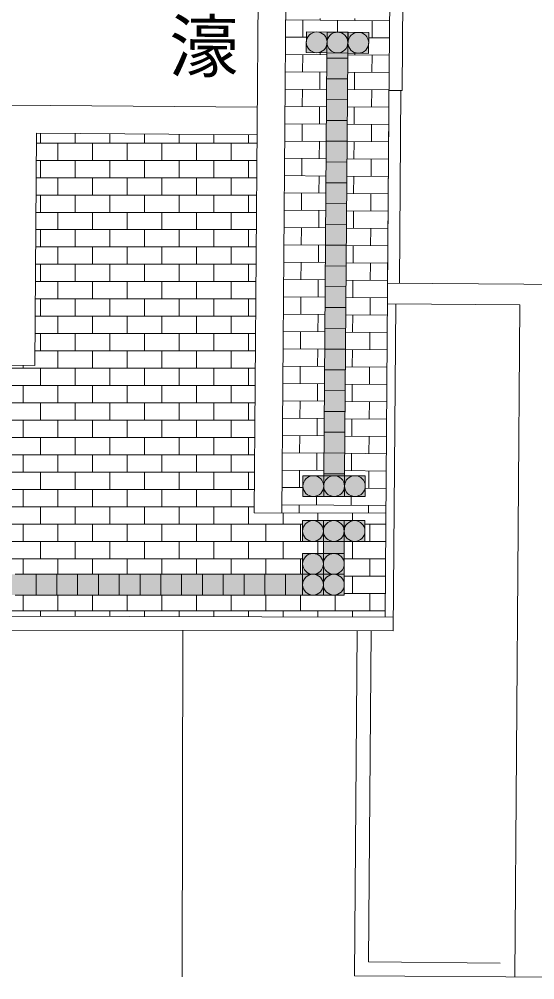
# Model space of a CAD drawing. Units: millimetres, scale not verified. Extents: x -94331 to 144568, y -56598 to 62562.
# Drawn here: x 11108 to 18543, y -29066 to -15202 of the extents above; entities that cross this region are included whole.
import ezdxf
from ezdxf.enums import TextEntityAlignment as Align

# ---------------------------------------------------------------- set-up
doc = ezdxf.new("R2010")
doc.units = ezdxf.units.MM
doc.header["$LTSCALE"] = 400
for name, color, linetype, lineweight in [('0-2_壁', 7, 'Continuous', 9), ('0-4_衛生設備', 7, 'Continuous', 9), ('0-5_雑', 7, 'Continuous', 9)]:
    doc.layers.add(name, color=color, linetype=linetype, lineweight=lineweight)
doc.layers.add('0-7_ハッチ', color=7, linetype='Continuous')
doc.layers.add('0-C_0', color=8, linetype='Continuous')
doc.styles.add('ＭＳ ゴシック', font='')
doc.styles.get('ＭＳ ゴシック').set_extended_font_data('MS Gothic')

msp = doc.modelspace()

# ---------------------------------------------------------------- linework, layer by layer
at = {"layer": '0-2_壁'}
for p, q in [((16785.9, 3815.2), (16632.1, -16229.9)), ((16594.4, 3626.8), (16440.1, -16482.7)), ((15083, 2140.1), (14895.2, -22327.1)), ((14679.9, 1743.6), (14495.2, -22326.2)), ((16442.1, -16228.2), (16632.1, -16229.9)), ((16612.1, -16229.7), (16590.7, -19011.9)), ((14540.2, -16468.7), (10961.7, -16442.5)), ((16440.1, -16483.2), (16383.8, -23830.1)), ((16439.2, -16602.7), (16420.7, -19010.6)), ((11358.8, -16845.4), (11334.2, -20200.4)), ((14537.1, -16868.7), (11358.8, -16845.4)), ((18328.4, -19325.3), (16418.4, -19310.6)), ((16538.4, -19311.5), (16502.2, -24030.4)), ((18328.4, -19325.3), (18253.9, -29025)), ((9030.6, -20179), (11334.2, -20200.4)), ((14495.2, -22326.2), (16395.3, -22330.1)), ((2850.1, -23802.3), (16503.8, -23830.4)), ((2848.3, -24002.3), (16502.2, -24030.4)), ((13467.6, -24024.1), (13457.4, -29024.1)), ((15982.2, -24029.3), (15944, -29007.2)), ((16182.2, -24030.8), (16145.5, -28808.8)), ((18045.5, -28823.4), (16145.5, -28808.8)), ((23553.8, -29065.6), (15944, -29007.2))]:
    msp.add_line(p, q, dxfattribs=at)
msp.add_lwpolyline([(23730.3, -6066.3), (23630.5, -19065.9), (16420.7, -19010.6)], dxfattribs=at)
at = {"layer": '0-4_衛生設備'}
for p, q in [((15499.4, -21789.8), (15546.2, -15687.4)), ((15545.6, -15761.6), (15845.6, -15763.9)), ((15846.2, -15689.7), (15546.2, -15687.4)), ((15799.4, -21792.1), (15846.2, -15689.7)), ((15543.3, -16061.6), (15843.3, -16063.9)), ((15541, -16361.6), (15841, -16363.9)), ((15538.7, -16661.6), (15838.7, -16663.9)), ((15536.4, -16961.6), (15836.4, -16963.9)), ((15534.1, -17261.6), (15834.1, -17263.9)), ((15531.8, -17561.5), (15831.8, -17563.8)), ((15529.5, -17861.5), (15829.5, -17863.8)), ((15527.2, -18161.5), (15827.2, -18163.8)), ((15524.9, -18461.5), (15824.9, -18463.8)), ((15522.6, -18761.5), (15822.6, -18763.8)), ((15520.3, -19061.5), (15820.3, -19063.8)), ((15518, -19361.5), (15818, -19363.8)), ((15515.7, -19661.5), (15815.7, -19663.8)), ((15513.4, -19961.5), (15813.4, -19963.8)), ((15511.1, -20261.5), (15811.1, -20263.8)), ((15508.8, -20561.5), (15808.8, -20563.8)), ((15506.5, -20861.4), (15806.5, -20863.8)), ((15504.2, -21161.4), (15804.2, -21163.7)), ((15501.9, -21461.4), (15801.9, -21463.7)), ((15499.6, -21761.4), (15799.6, -21763.7)), ((15794.4, -22738.6), (15494.4, -22738.6)), ((15495.3, -22738.6), (15495.3, -22928.6)), ((15795.3, -22928.6), (15795.3, -22738.6)), ((15495.3, -22912.9), (15795.3, -22912.9)), ((14950.1, -23212.9), (15250.1, -23212.9)), ((15195.3, -23212.9), (15195.3, -23512.9)), ((15250.1, -23512.9), (14950.1, -23512.9))]:
    msp.add_line(p, q, dxfattribs=at)
for points in [[(15546.2, -15687.4), (15246.2, -15682.7), (15250.9, -15382.8), (15550.8, -15387.4)], [(15846.2, -15689.7), (15848.5, -15389.7), (15548.5, -15387.4), (15546.2, -15687.4)], [(15846.2, -15689.7), (16146.2, -15694.3), (16150.8, -15394.3), (15850.8, -15389.7)], [(15499.4, -21789.8), (15199.4, -21789.8), (15199.4, -22089.8), (15499.4, -22089.8)], [(15799.4, -21789.8), (16099.4, -21789.8), (16099.4, -22089.8), (15799.4, -22089.8)], [(15494.4, -22438.6), (15194.4, -22438.6), (15194.4, -22738.6), (15494.4, -22738.6)], [(15494.4, -22738.6), (15794.4, -22738.6), (15794.4, -22438.6), (15494.4, -22438.6)], [(15794.4, -22438.6), (16094.4, -22438.6), (16094.4, -22738.6), (15794.4, -22738.6)], [(15195.3, -23212.9), (15495.3, -23212.9), (15495.3, -22912.9), (15195.3, -22912.9)], [(15495.3, -23212.9), (15795.3, -23212.9), (15795.3, -22912.9), (15495.3, -22912.9)]]:
    msp.add_lwpolyline(points, close=True, dxfattribs=at)
for points in [[(15799.4, -22089.8), (15799.4, -21789.8), (15499.4, -21789.8), (15499.4, -22089.8)], [(15799.4, -22089.8), (15499.4, -22089.8), (15799.4, -22089.8)], [(11050.1, -23212.9), (11350.1, -23212.9), (11350.1, -23512.9), (11050.1, -23512.9)], [(11350.1, -23212.9), (11650.1, -23212.9), (11650.1, -23512.9), (11350.1, -23512.9)], [(11650.1, -23212.9), (11950.1, -23212.9), (11950.1, -23512.9), (11650.1, -23512.9)], [(11950.1, -23212.9), (12250.1, -23212.9), (12250.1, -23512.9), (11950.1, -23512.9)], [(12250.1, -23212.9), (12550.1, -23212.9), (12550.1, -23512.9), (12250.1, -23512.9)], [(12550.1, -23212.9), (12850.1, -23212.9), (12850.1, -23512.9), (12550.1, -23512.9)], [(12850.1, -23212.9), (13150.1, -23212.9), (13150.1, -23512.9), (12850.1, -23512.9)], [(13150.1, -23212.9), (13450.1, -23212.9), (13450.1, -23512.9), (13150.1, -23512.9)], [(13450.1, -23212.9), (13750.1, -23212.9), (13750.1, -23512.9), (13450.1, -23512.9)], [(13750.1, -23212.9), (14050.1, -23212.9), (14050.1, -23512.9), (13750.1, -23512.9)], [(14050.1, -23212.9), (14350.1, -23212.9), (14350.1, -23512.9), (14050.1, -23512.9)], [(14350.1, -23212.9), (14650.1, -23212.9), (14650.1, -23512.9), (14350.1, -23512.9)], [(14650.1, -23212.9), (14950.1, -23212.9), (14950.1, -23512.9), (14650.1, -23512.9)], [(15195.3, -23212.9), (15495.3, -23212.9), (15495.3, -23512.9), (15195.3, -23512.9)], [(15495.3, -23212.9), (15795.3, -23212.9), (15795.3, -23512.9), (15495.3, -23512.9)]]:
    msp.add_lwpolyline(points, dxfattribs=at)
for centre in [(15398.5, -15535.1), (15697.4, -15538.5), (15998.5, -15542), (15349.4, -21939.8), (15649.4, -21939.8), (15949.4, -21939.8), (15344.4, -22588.6), (15644.4, -22588.6), (15944.4, -22588.6), (15345.3, -23062.9), (15645.3, -23062.9), (15345.3, -23362.9), (15645.3, -23362.9)]:
    msp.add_circle(centre, 150, dxfattribs=at)
at = {"layer": '0-5_雑'}
for p, q in [((16449.8, -15222.6), (14949.9, -15209.4)), ((15199.9, -15211.6), (15197.9, -15461.6)), ((15450, -15191.3), (15449.8, -15213.8)), ((15699.8, -15216.6), (15698.5, -15388.5)), ((15950, -15191.3), (15949.8, -15218.2)), ((16199.8, -15220.4), (16197.9, -15470.4)), ((15249.6, -15462.1), (14947.9, -15459.4)), ((16447.9, -15472.6), (16149.6, -15470)), ((15546, -15714.7), (14946, -15709.4)), ((15196, -15711.6), (15194.1, -15961.6)), ((15446.2, -15683.5), (15446, -15713.8)), ((16446, -15722.6), (15846, -15717.3)), ((15946.2, -15691.2), (15946, -15718.2)), ((16196, -15720.4), (16194.1, -15970.4)), ((15544.1, -15964.7), (14944.1, -15959.4)), ((15444.1, -15963.8), (15442.2, -16213.8)), ((16444.1, -15972.6), (15844.1, -15967.3)), ((15944.1, -15968.2), (15942.2, -16218.2)), ((15542.2, -16214.7), (14942.2, -16209.4)), ((15192.2, -16211.6), (15190.3, -16461.6)), ((16442.1, -16222.6), (15842.2, -16217.3)), ((16192.1, -16220.4), (16190.2, -16470.4)), ((15540.2, -16464.7), (14940.3, -16459.4)), ((15440.3, -16463.8), (15438.3, -16713.8)), ((16440.2, -16472.6), (15840.2, -16467.3)), ((15940.2, -16468.2), (15938.3, -16718.2)), ((15538.3, -16714.7), (14938.4, -16709.4)), ((15188.3, -16711.6), (15186.4, -16961.6)), ((16438.3, -16722.6), (15838.3, -16717.3)), ((16188.3, -16720.4), (16186.4, -16970.4)), ((11414.9, -16845.8), (11414.9, -16989)), ((11914.9, -16849.5), (11914.9, -16989)), ((12414.9, -16853.2), (12414.9, -16989)), ((12914.9, -16856.8), (12914.9, -16989)), ((13414.9, -16860.5), (13414.9, -16989)), ((13914.9, -16864.2), (13914.9, -16989)), ((14414.9, -16867.8), (14414.9, -16989)), ((11357.7, -16989), (14536.2, -16989)), ((11664.9, -16989), (11664.9, -17239)), ((12164.9, -16989), (12164.9, -17239)), ((12664.9, -16989), (12664.9, -17239)), ((13164.9, -16989), (13164.9, -17239)), ((13664.9, -16989), (13664.9, -17239)), ((14164.9, -16989), (14164.9, -17239)), ((15536.4, -16964.6), (14936.4, -16959.4)), ((15436.4, -16963.8), (15434.5, -17213.8)), ((16436.4, -16972.6), (15836.4, -16967.3)), ((15936.4, -16968.2), (15934.5, -17218.2)), ((11355.9, -17239), (14534.3, -17239)), ((11414.9, -17239), (11414.9, -17489)), ((11914.9, -17239), (11914.9, -17489)), ((12414.9, -17239), (12414.9, -17489)), ((12914.9, -17239), (12914.9, -17489)), ((13414.9, -17239), (13414.9, -17489)), ((13914.9, -17239), (13914.9, -17489)), ((14414.9, -17239), (14414.9, -17489)), ((15534.5, -17214.6), (14934.5, -17209.4)), ((15184.5, -17211.6), (15182.6, -17461.6)), ((16434.5, -17222.6), (15834.5, -17217.3)), ((16184.5, -17220.4), (16182.6, -17470.3)), ((15532.6, -17464.6), (14932.6, -17459.4)), ((15432.6, -17463.8), (15430.7, -17713.7)), ((16432.5, -17472.5), (15832.6, -17467.3)), ((15932.6, -17468.2), (15930.6, -17718.1)), ((11354.1, -17489), (14532.4, -17489)), ((11664.9, -17489), (11664.9, -17739)), ((12164.9, -17489), (12164.9, -17739)), ((12664.9, -17489), (12664.9, -17739)), ((13164.9, -17489), (13164.9, -17739)), ((13664.9, -17489), (13664.9, -17739)), ((14164.9, -17489), (14164.9, -17739)), ((11352.2, -17739), (14530.4, -17739)), ((11414.9, -17739), (11414.9, -17989)), ((11914.9, -17739), (11914.9, -17989)), ((12414.9, -17739), (12414.9, -17989)), ((12914.9, -17739), (12914.9, -17989)), ((13414.9, -17739), (13414.9, -17989)), ((13914.9, -17739), (13914.9, -17989)), ((14414.9, -17739), (14414.9, -17989)), ((15530.7, -17714.6), (14930.7, -17709.4)), ((15180.7, -17711.5), (15178.8, -17961.5)), ((16430.6, -17722.5), (15830.6, -17717.3)), ((16180.6, -17720.3), (16178.7, -17970.3)), ((11350.4, -17989), (14528.5, -17989)), ((11664.9, -17989), (11664.9, -18239)), ((12164.9, -17989), (12164.9, -18239)), ((12664.9, -17989), (12664.9, -18239)), ((13164.9, -17989), (13164.9, -18239)), ((13664.9, -17989), (13664.9, -18239)), ((14164.9, -17989), (14164.9, -18239)), ((15528.7, -17964.6), (14928.8, -17959.3)), ((15428.7, -17963.7), (15426.8, -18213.7)), ((16428.7, -17972.5), (15828.7, -17967.3)), ((15928.7, -17968.1), (15926.8, -18218.1)), ((11348.6, -18239), (14526.6, -18239)), ((11414.9, -18239), (11414.9, -18489)), ((11914.9, -18239), (11914.9, -18489)), ((12414.9, -18239), (12414.9, -18489)), ((12914.9, -18239), (12914.9, -18489)), ((13414.9, -18239), (13414.9, -18489)), ((13914.9, -18239), (13914.9, -18489)), ((14414.9, -18239), (14414.9, -18489)), ((15526.8, -18214.6), (14926.8, -18209.3)), ((15176.8, -18211.5), (15174.9, -18461.5)), ((16426.8, -18222.5), (15826.8, -18217.2)), ((16176.8, -18220.3), (16174.9, -18470.3)), ((11346.7, -18489), (14524.7, -18489)), ((11664.9, -18489), (11664.9, -18739)), ((12164.9, -18489), (12164.9, -18739)), ((12664.9, -18489), (12664.9, -18739)), ((13164.9, -18489), (13164.9, -18739)), ((13664.9, -18489), (13664.9, -18739)), ((14164.9, -18489), (14164.9, -18739)), ((15524.9, -18464.6), (14924.9, -18459.3)), ((15424.9, -18463.7), (15423, -18713.7)), ((16424.9, -18472.5), (15824.9, -18467.2)), ((15924.9, -18468.1), (15923, -18718.1)), ((15523, -18714.6), (14923, -18709.3)), ((15173, -18711.5), (15171.1, -18961.5)), ((11344.9, -18739), (14522.8, -18739)), ((11414.9, -18739), (11414.9, -18989)), ((11914.9, -18739), (11914.9, -18989)), ((12414.9, -18739), (12414.9, -18989)), ((12914.9, -18739), (12914.9, -18989)), ((13414.9, -18739), (13414.9, -18989)), ((13914.9, -18739), (13914.9, -18989)), ((14414.9, -18739), (14414.9, -18989)), ((16422.9, -18722.5), (15823, -18717.2)), ((16173, -18720.3), (16171, -18970.3)), ((11343.1, -18989), (14520.8, -18989)), ((11664.9, -18989), (11664.9, -19239)), ((12164.9, -18989), (12164.9, -19239)), ((12664.9, -18989), (12664.9, -19239)), ((13164.9, -18989), (13164.9, -19239)), ((13664.9, -18989), (13664.9, -19239)), ((14164.9, -18989), (14164.9, -19239)), ((15521.1, -18964.6), (14921.1, -18959.3)), ((15421.1, -18963.7), (15419.2, -19213.7)), ((16421, -18972.5), (15821.1, -18967.2)), ((15921.1, -18968.1), (15919.1, -19218.1)), ((11341.2, -19239), (14518.9, -19239)), ((11414.9, -19239), (11414.9, -19489)), ((11914.9, -19239), (11914.9, -19489)), ((12414.9, -19239), (12414.9, -19489)), ((12914.9, -19239), (12914.9, -19489)), ((13414.9, -19239), (13414.9, -19489)), ((13914.9, -19239), (13914.9, -19489)), ((14414.9, -19239), (14414.9, -19489)), ((15519.1, -19214.6), (14919.2, -19209.3)), ((15169.2, -19211.5), (15167.2, -19461.5)), ((16419.1, -19222.5), (15819.1, -19217.2)), ((16169.1, -19220.3), (16167.2, -19470.3)), ((11339.4, -19489), (14517, -19489)), ((11664.9, -19489), (11664.9, -19739)), ((12164.9, -19489), (12164.9, -19739)), ((12664.9, -19489), (12664.9, -19739)), ((13164.9, -19489), (13164.9, -19739)), ((13664.9, -19489), (13664.9, -19739)), ((14164.9, -19489), (14164.9, -19739)), ((15517.2, -19464.6), (14917.3, -19459.3)), ((15417.2, -19463.7), (15415.3, -19713.7)), ((16417.2, -19472.5), (15817.2, -19467.2)), ((15917.2, -19468.1), (15915.3, -19718.1)), ((11337.6, -19739), (14515.1, -19739)), ((11414.9, -19739), (11414.9, -19989)), ((11914.9, -19739), (11914.9, -19989)), ((12414.9, -19739), (12414.9, -19989)), ((12914.9, -19739), (12914.9, -19989)), ((13414.9, -19739), (13414.9, -19989)), ((13914.9, -19739), (13914.9, -19989)), ((14414.9, -19739), (14414.9, -19989)), ((15515.3, -19714.6), (14915.3, -19709.3)), ((15165.3, -19711.5), (15163.4, -19961.5)), ((16415.3, -19722.5), (15815.3, -19717.2)), ((16165.3, -19720.3), (16163.4, -19970.3)), ((15513.4, -19964.6), (14913.4, -19959.3)), ((15413.4, -19963.7), (15411.5, -20213.7)), ((11335.7, -19989), (14513.2, -19989)), ((11664.9, -19989), (11664.9, -20239)), ((12164.9, -19989), (12164.9, -20239)), ((12664.9, -19989), (12664.9, -20239)), ((13164.9, -19989), (13164.9, -20239)), ((13664.9, -19989), (13664.9, -20239)), ((14164.9, -19989), (14164.9, -20239)), ((16413.4, -19972.5), (15813.4, -19967.2)), ((15913.4, -19968.1), (15911.5, -20218.1)), ((7450.1, -20239), (14511.3, -20239)), ((11164.9, -20198.8), (11164.9, -20239)), ((11414.9, -20239), (11414.9, -20489)), ((11914.9, -20239), (11914.9, -20489)), ((12414.9, -20239), (12414.9, -20489)), ((12914.9, -20239), (12914.9, -20489)), ((13414.9, -20239), (13414.9, -20489)), ((13914.9, -20239), (13914.9, -20489)), ((14414.9, -20239), (14414.9, -20489)), ((15511.5, -20214.6), (14911.5, -20209.3)), ((15161.5, -20211.5), (15159.6, -20461.5)), ((16411.4, -20222.5), (15811.5, -20217.2)), ((16161.4, -20220.3), (16159.5, -20470.3)), ((7450.1, -20489), (14509.3, -20489)), ((11164.9, -20489), (11164.9, -20739)), ((11664.9, -20489), (11664.9, -20739)), ((12164.9, -20489), (12164.9, -20739)), ((12664.9, -20489), (12664.9, -20739)), ((13164.9, -20489), (13164.9, -20739)), ((13664.9, -20489), (13664.9, -20739)), ((14164.9, -20489), (14164.9, -20739)), ((15509.6, -20464.5), (14909.6, -20459.3)), ((15409.6, -20463.7), (15407.6, -20713.7)), ((16409.5, -20472.5), (15809.5, -20467.2)), ((15909.5, -20468.1), (15907.6, -20718.1)), ((7450.1, -20739), (14507.4, -20739)), ((11414.9, -20739), (11414.9, -20989)), ((11914.9, -20739), (11914.9, -20989)), ((12414.9, -20739), (12414.9, -20989)), ((12914.9, -20739), (12914.9, -20989)), ((13414.9, -20739), (13414.9, -20989)), ((13914.9, -20739), (13914.9, -20989)), ((14414.9, -20739), (14414.9, -20989)), ((15507.6, -20714.5), (14907.7, -20709.3)), ((15157.7, -20711.5), (15155.7, -20961.5)), ((16407.6, -20722.5), (15807.6, -20717.2)), ((16157.6, -20720.3), (16155.7, -20970.2)), ((7450.1, -20989), (14505.5, -20989)), ((11164.9, -20989), (11164.9, -21239)), ((11664.9, -20989), (11664.9, -21239)), ((12164.9, -20989), (12164.9, -21239)), ((12664.9, -20989), (12664.9, -21239)), ((13164.9, -20989), (13164.9, -21239)), ((13664.9, -20989), (13664.9, -21239)), ((14164.9, -20989), (14164.9, -21239)), ((15505.7, -20964.5), (14905.7, -20959.3)), ((15405.7, -20963.7), (15403.8, -21213.6)), ((16405.7, -20972.4), (15805.7, -20967.2)), ((15905.7, -20968.1), (15903.8, -21218)), ((15503.8, -21214.5), (14903.8, -21209.2)), ((15153.8, -21211.4), (15151.9, -21461.4)), ((7450.1, -21239), (14503.6, -21239)), ((11414.9, -21239), (11414.9, -21489)), ((11914.9, -21239), (11914.9, -21489)), ((12414.9, -21239), (12414.9, -21489)), ((12914.9, -21239), (12914.9, -21489)), ((13414.9, -21239), (13414.9, -21489)), ((13914.9, -21239), (13914.9, -21489)), ((14414.9, -21239), (14414.9, -21489)), ((16403.8, -21222.4), (15803.8, -21217.2)), ((16153.8, -21220.2), (16151.9, -21470.2)), ((7450.1, -21489), (14501.7, -21489)), ((11164.9, -21489), (11164.9, -21739)), ((11664.9, -21489), (11664.9, -21739)), ((12164.9, -21489), (12164.9, -21739)), ((12664.9, -21489), (12664.9, -21739)), ((13164.9, -21489), (13164.9, -21739)), ((13664.9, -21489), (13664.9, -21739)), ((14164.9, -21489), (14164.9, -21739)), ((15501.9, -21464.5), (14901.9, -21459.2)), ((15401.9, -21463.6), (15400, -21713.6)), ((16401.8, -21472.4), (15801.9, -21467.2)), ((15901.9, -21468), (15899.9, -21718)), ((7450.1, -21739), (14499.7, -21739)), ((11414.9, -21739), (11414.9, -21989)), ((11914.9, -21739), (11914.9, -21989)), ((12414.9, -21739), (12414.9, -21989)), ((12914.9, -21739), (12914.9, -21989)), ((13414.9, -21739), (13414.9, -21989)), ((13914.9, -21739), (13914.9, -21989)), ((14414.9, -21739), (14414.9, -21989)), ((15500, -21714.5), (14900, -21709.2)), ((15150, -21711.4), (15148.1, -21961.4)), ((16399.9, -21722.4), (15800, -21717.1)), ((16149.9, -21720.2), (16148, -21970.2)), ((7450.1, -21989), (14497.8, -21989)), ((11164.9, -21989), (11164.9, -22239)), ((11664.9, -21989), (11664.9, -22239)), ((12164.9, -21989), (12164.9, -22239)), ((12664.9, -21989), (12664.9, -22239)), ((13164.9, -21989), (13164.9, -22239)), ((13664.9, -21989), (13664.9, -22239)), ((14164.9, -21989), (14164.9, -22239)), ((15201, -21961.9), (14898.1, -21959.2)), ((16398, -21972.4), (16096.4, -21969.8)), ((15397.1, -22089.8), (15396.1, -22213.6)), ((15897.1, -22089.8), (15896.1, -22218)), ((7450.1, -22239), (14495.9, -22239)), ((11414.9, -22239), (11414.9, -22489)), ((11914.9, -22239), (11914.9, -22489)), ((12414.9, -22239), (12414.9, -22489)), ((12914.9, -22239), (12914.9, -22489)), ((13414.9, -22239), (13414.9, -22489)), ((13914.9, -22239), (13914.9, -22489)), ((14414.9, -22239), (14414.9, -22489)), ((16396.1, -22222.4), (14896.1, -22209.2)), ((15146.1, -22211.4), (15145.2, -22328.9)), ((16146.1, -22220.2), (16145.3, -22330.9)), ((14914.9, -22327.1), (14914.9, -22489)), ((15414.9, -22328.1), (15414.9, -22438.6)), ((15914.9, -22329.2), (15914.9, -22438.6)), ((7450.1, -22489), (15194.4, -22489)), ((11164.9, -22489), (11164.9, -22739)), ((11664.9, -22489), (11664.9, -22739)), ((12164.9, -22489), (12164.9, -22739)), ((12664.9, -22489), (12664.9, -22739)), ((13164.9, -22489), (13164.9, -22739)), ((13664.9, -22489), (13664.9, -22739)), ((14164.9, -22489), (14164.9, -22739)), ((14664.9, -22489), (14664.9, -22739)), ((15164.9, -22489), (15164.9, -22739)), ((16094.4, -22489), (16394, -22489)), ((16164.9, -22489), (16164.9, -22739)), ((7450.1, -22739), (15194.4, -22739)), ((11414.9, -22739), (11414.9, -22989)), ((11914.9, -22739), (11914.9, -22989)), ((12414.9, -22739), (12414.9, -22989)), ((12914.9, -22739), (12914.9, -22989)), ((13414.9, -22739), (13414.9, -22989)), ((13914.9, -22739), (13914.9, -22989)), ((14414.9, -22739), (14414.9, -22989)), ((14914.9, -22739), (14914.9, -22989)), ((15414.9, -22739), (15414.9, -22912.9)), ((15914.9, -22739), (15914.9, -22989)), ((16094.4, -22739), (16392.1, -22739)), ((7706.3, -22989), (15195.3, -22989)), ((11164.9, -22989), (11164.9, -23212.9)), ((11664.9, -22989), (11664.9, -23212.9)), ((12164.9, -22989), (12164.9, -23212.9)), ((12664.9, -22989), (12664.9, -23212.9)), ((13164.9, -22989), (13164.9, -23212.9)), ((13664.9, -22989), (13664.9, -23212.9)), ((14164.9, -22989), (14164.9, -23212.9)), ((14664.9, -22989), (14664.9, -23212.9)), ((15164.9, -22989), (15164.9, -23212.9)), ((15795.3, -22989), (16390.2, -22989)), ((16164.9, -22989), (16164.9, -23239)), ((15795.3, -23239), (16388.3, -23239)), ((15914.9, -23239), (15914.9, -23489)), ((11164.9, -23512.9), (11164.9, -23739)), ((11664.9, -23512.9), (11664.9, -23739)), ((12164.9, -23512.9), (12164.9, -23739)), ((12664.9, -23512.9), (12664.9, -23739)), ((13164.9, -23512.9), (13164.9, -23739)), ((13664.9, -23512.9), (13664.9, -23739)), ((14164.9, -23512.9), (14164.9, -23739)), ((14664.9, -23512.9), (14664.9, -23739)), ((15164.9, -23512.9), (15164.9, -23739)), ((15664.9, -23512.9), (15664.9, -23739)), ((15795.3, -23489), (16386.4, -23489)), ((16164.9, -23489), (16164.9, -23739)), ((-2957.3, -23739), (16384.5, -23739)), ((11414.9, -23739), (11414.9, -23819.9)), ((11914.9, -23739), (11914.9, -23820.9)), ((12414.9, -23739), (12414.9, -23822)), ((12914.9, -23739), (12914.9, -23823)), ((13414.9, -23739), (13414.9, -23824)), ((13914.9, -23739), (13914.9, -23825)), ((14414.9, -23739), (14414.9, -23826.1)), ((14914.9, -23739), (14914.9, -23827.1)), ((15414.9, -23739), (15414.9, -23828.1)), ((15914.9, -23739), (15914.9, -23829.2))]:
    msp.add_line(p, q, dxfattribs=at)
at = {"layer": '0-C_0'}
for points in [[(15246.2, -15682.7), (15250.9, -15382.8), (16146.2, -15694.3), (16150.8, -15394.3)], [(15546.2, -15687.4), (15846.2, -15689.7), (15499.4, -21789.8), (15799.4, -21792.1)], [(15199.4, -21789.8), (15199.4, -22089.8), (16099.4, -21789.8), (16099.4, -22089.8)], [(16094.4, -22738.6), (16094.4, -22438.6), (15194.4, -22438.6)], [(16094.4, -22738.6), (15194.4, -22438.6), (15194.4, -22738.6)], [(15795.3, -22738.6), (15494.4, -22738.6), (15495.3, -22912.9)], [(15795.3, -22738.6), (15495.3, -22912.9), (15795.3, -23512.9)], [(15195.3, -22912.9), (15195.3, -23512.9), (15795.3, -23512.9)], [(15495.3, -22912.9), (15195.3, -22912.9), (15795.3, -23512.9)], [(7750.1, -23212.9), (15195.3, -23212.9), (7750.1, -23512.9), (15195.3, -23512.9)]]:
    msp.add_solid(points, dxfattribs=at)

# ---------------------------------------------------------------- texts
at = {"layer": '0-7_ハッチ', "style": 'ＭＳ ゴシック'}
msp.add_text('濠', height=733.1, rotation=359.57, dxfattribs=at).set_placement((13265.7, -16175.9), align=Align.BOTTOM_LEFT)

doc.saveas('drawing.dxf')
